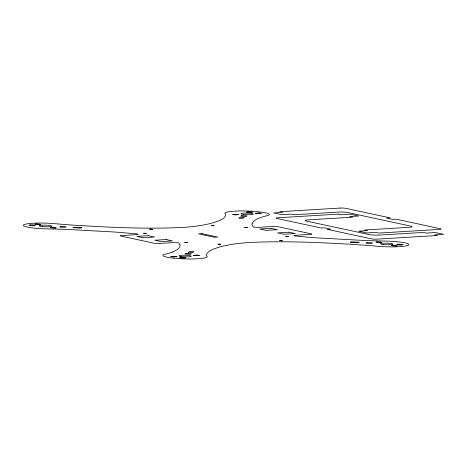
<?xml version="1.0" encoding="UTF-8"?>
<svg xmlns="http://www.w3.org/2000/svg" width="467" height="467" viewBox="0 0 467 467"><rect width="100%" height="100%" fill="white"/><g stroke="black" fill="none" stroke-linecap="round" stroke-linejoin="round"><path stroke-width="0.7" d="M252.209 223.664C253.307 220.383 257.008 219.087 259.903 217.844A154.665 19.918 1.7 0 1 265.367 216.11A27.746 3.573 1.7 0 1 266.552 215.836A22.2 2.86 1.7 0 0 251.077 211.189A22.2 2.86 1.7 0 0 225.17 213.658A27.746 3.573 1.7 0 1 225.433 214.009A154.057 19.842 1.7 0 1 225.421 216.028C222.887 220.12 217.558 221.113 213.343 222.671C202.999 225.678 192.217 226.822 181.5 227.511C145.447 229.134 109.336 227.376 73.348 225.147A154.665 19.918 1.7 0 1 58.667 224.014A27.746 3.573 1.7 0 1 56.256 223.792A22.2 2.86 1.7 0 0 23.706 224.837A22.2 2.86 1.7 0 0 48.761 228.906A27.746 3.573 1.7 0 1 51.388 228.953A154.057 19.842 1.7 0 1 67.061 229.408L113.674 231.965A174.88 22.527 1.7 0 1 125.22 232.87L136.37 233.879A3.467 0.449 1.7 0 1 136.714 234.65L121.455 235.566A2.773 0.356 1.7 0 0 120.749 236.039L154.419 243.295A2.773 0.356 1.7 0 0 158.278 243.5L173.479 242.589A3.467 0.449 1.7 0 1 178.89 243.056L179.83 244.469M73.062 227.616L74.049 227.219L81.76 227.68M359.082 242.309L358.049 242.706L350.413 242.262M81.766 227.709L80.721 228.106L73.068 227.651M188.16 252.425L189.567 251.532L193.507 251.754M193.507 251.789L192.147 252.665L188.172 252.466M243.99 217.505L242.577 218.393L238.643 218.177L240.038 217.26L243.984 217.47M350.384 242.215L351.429 241.824L359.076 242.274M172.241 252.081C175.143 250.837 178.838 249.547 179.941 246.267A175.487 22.603 1.7 0 0 179.842 244.469M252.215 223.664A175.487 22.603 1.7 0 0 252.308 225.456L253.254 226.869A3.467 0.449 1.7 0 0 258.665 227.341L273.872 226.425A2.773 0.356 1.7 0 1 277.731 226.629L311.401 233.885A2.773 0.356 1.7 0 1 310.695 234.364L295.436 235.28A3.467 0.449 1.7 0 0 295.774 236.051L306.93 237.061A174.88 22.527 1.7 0 0 318.476 237.966L365.089 240.517A154.057 19.842 1.7 0 0 380.757 240.978A27.746 3.573 1.7 0 0 383.389 241.019A22.2 2.86 1.7 0 1 408.444 245.093A22.2 2.86 1.7 0 1 375.894 246.132A27.746 3.573 1.7 0 0 373.483 245.911A154.665 19.918 1.7 0 0 358.802 244.778C322.814 242.554 286.697 240.791 250.651 242.414C239.927 243.109 229.151 244.247 218.801 247.253C214.592 248.818 209.263 249.81 206.729 253.902A154.057 19.842 1.7 0 0 206.718 255.922A27.746 3.573 1.7 0 0 206.974 256.266A22.2 2.86 1.7 0 1 181.068 258.741A22.2 2.86 1.7 0 1 165.598 254.095A27.746 3.573 1.7 0 0 166.777 253.815A154.665 19.918 1.7 0 0 172.241 252.081M143.643 233.272L146.416 233.366L143.667 233.249M149.697 229.163L152.47 229.256L149.697 229.163M184.757 242.42L187.524 242.513L184.774 242.396M211.37 225.66L214.137 225.754L211.37 225.66M218.007 244.171L220.78 244.264L218.019 244.159M244.62 227.411L247.393 227.505L244.62 227.411M279.68 240.674L282.447 240.768L279.686 240.657M285.734 236.565L288.507 236.658L285.757 236.535M40.862 224.557L40.378 224.685A8.324 1.074 1.7 0 1 39.006 224.767C30.337 223.967 38.171 223.401 40.862 224.557M50.407 227.435C53.15 228.632 60.844 228.112 52.257 227.242A8.324 1.074 1.7 0 0 50.891 227.324L50.43 227.411M381.743 242.478L381.259 242.601A8.324 1.074 1.7 0 1 379.887 242.682C371.218 241.859 379.029 241.322 381.743 242.478M391.288 245.356C393.985 246.529 401.865 245.981 393.138 245.163A8.324 1.074 1.7 0 0 391.772 245.245L391.288 245.356M170.904 256.646L173.397 257.048L177.051 256.652A8.324 1.074 1.7 0 0 176.1 256.447L170.916 256.628M199.421 255.408L194.225 255.618A8.324 1.074 1.7 0 1 193.274 255.414L196.928 255.017L199.421 255.408M232.729 214.505L235.216 214.913L238.917 214.522A8.324 1.074 1.7 0 0 237.925 214.306L232.729 214.505M261.246 213.273L256.044 213.483A8.324 1.074 1.7 0 1 255.099 213.279L258.753 212.876L261.24 213.256M29.999 224.808L29.007 225.479L34.459 225.771L35.457 225.094L29.999 224.808M60.692 226.425L59.7 227.096L65.158 227.382L66.151 226.711L60.692 226.425M180.408 257.206L179.41 257.877L184.868 258.169L185.86 257.492L180.408 257.206M185.994 253.412L185.002 254.089L190.46 254.375L191.452 253.698L185.994 253.412M241.69 215.556L240.698 216.227L246.156 216.513L247.148 215.842L241.69 215.556M247.276 211.761L246.284 212.432L251.742 212.724L252.735 212.047L247.276 211.761M366.992 242.542L366 243.219L371.452 243.505L372.45 242.828L366.992 242.542M397.686 244.159L396.693 244.831L402.151 245.122L403.144 244.445L397.686 244.159M340.145 208.066L279.704 211.691L282.704 212.339L273.58 212.888L281.788 214.657L290.912 214.108L293.906 214.756L338.382 212.082A6.935 0.893 1.7 0 1 348.032 212.596L410.861 226.133A6.935 0.893 1.7 0 1 409.104 227.324L364.634 229.992L367.628 230.64L358.504 231.188L366.712 232.957L375.836 232.408L378.836 233.056L439.272 229.425A4.162 0.537 1.7 0 0 440.328 228.713L396.127 219.186L392.706 219.391L386.711 218.101L390.132 217.896L345.93 208.37A4.162 0.537 1.7 0 0 340.145 208.066M338.394 214.137L277.958 217.768A4.162 0.537 1.7 0 0 276.902 218.48L321.103 228.007L324.524 227.803L330.519 229.093L327.098 229.297L371.3 238.824A4.162 0.537 1.7 0 0 377.085 239.127L437.526 235.502L434.526 234.854L443.65 234.306L435.442 232.537L426.318 233.086L423.324 232.438L378.848 235.105A6.935 0.893 1.7 0 1 369.204 234.597L306.37 221.06A6.935 0.893 1.7 0 1 308.127 219.869L352.603 217.202L349.602 216.554L358.726 216.005L350.519 214.236L341.395 214.785L338.394 214.137M148.29 235.695L136.889 236.378L143.2 237.738L154.6 237.055L148.29 235.695M271.058 228.334L259.658 229.017L265.968 230.377L277.375 229.694L271.058 228.334M201.913 233.64L198.493 233.844L214.271 237.248L217.692 237.038L201.913 233.64M166.176 239.548L154.775 240.231L161.086 241.591L172.492 240.908L166.176 239.548M288.95 232.187L277.544 232.875L283.86 234.236L295.261 233.547L288.95 232.187M42.217 226.565A6.24 0.806 1.7 0 0 51.773 226.197A6.24 0.806 1.7 0 0 42.62 225.187A6.24 0.806 1.7 0 0 42.217 226.565M243.803 214.47A6.24 0.806 1.7 0 0 253.359 214.096A6.24 0.806 1.7 0 0 244.206 213.092A6.24 0.806 1.7 0 0 243.803 214.47M383.29 244.527A6.24 0.806 1.7 0 0 392.846 244.153A6.24 0.806 1.7 0 0 383.693 243.149A6.24 0.806 1.7 0 0 383.29 244.527M181.704 256.622A6.24 0.806 1.7 0 0 191.26 256.255A6.24 0.806 1.7 0 0 182.107 255.245A6.24 0.806 1.7 0 0 181.704 256.622"/></g></svg>
